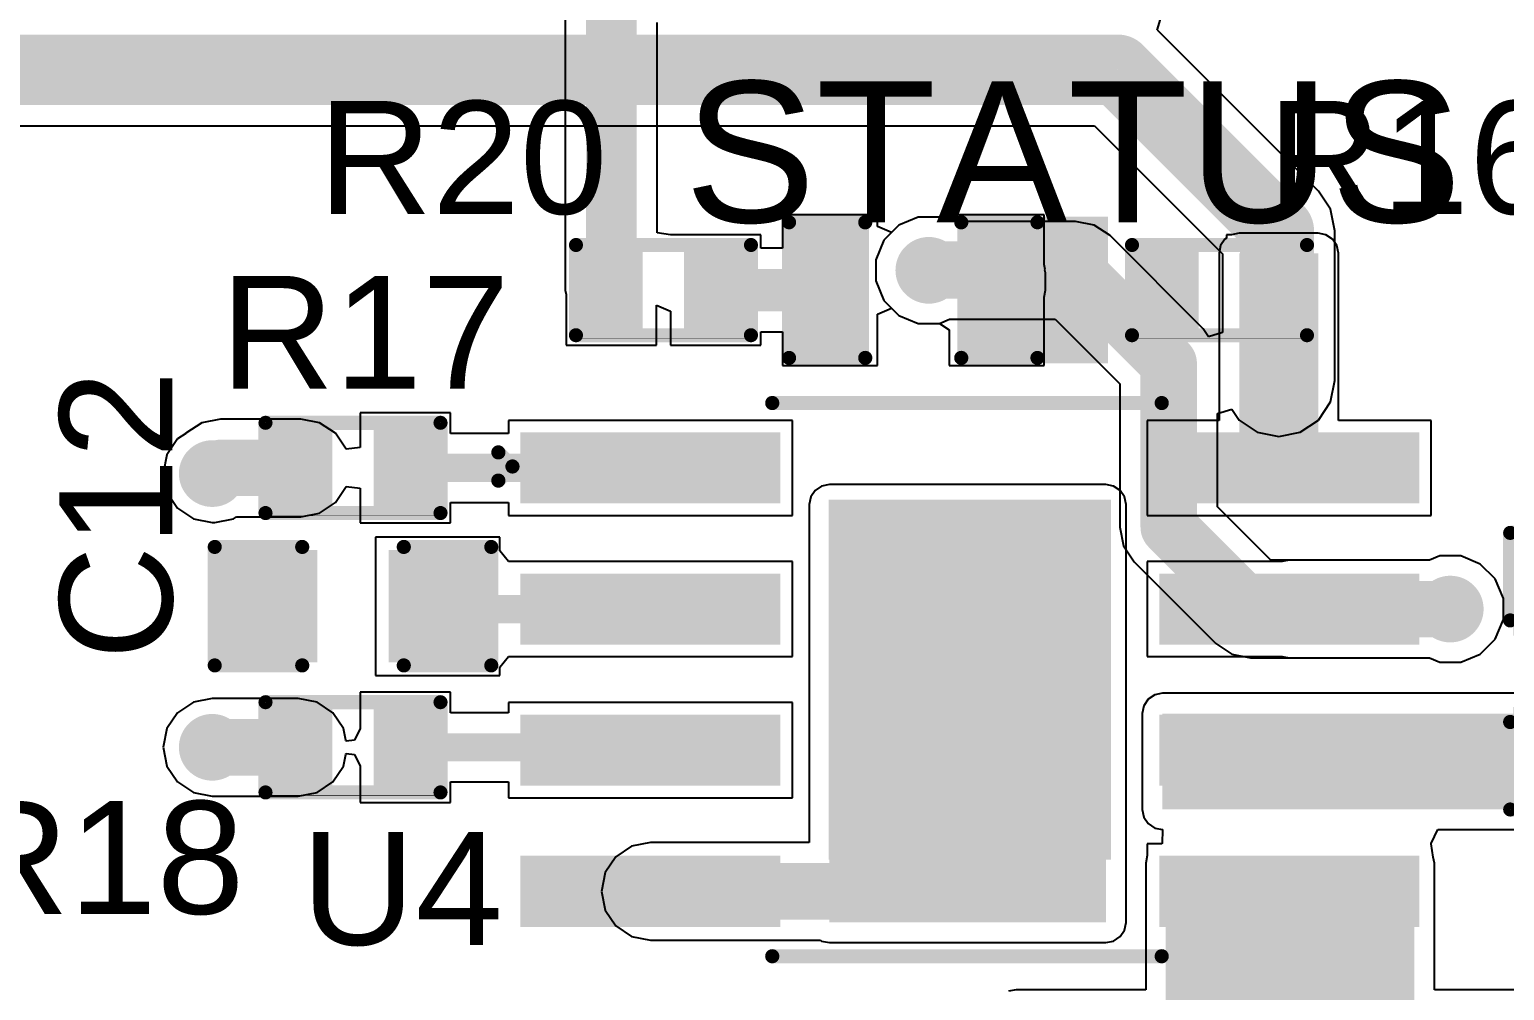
# Model space of a CAD drawing. Header units: millimetres. Extents: x 0.2 to 61.8, y 0.1 to 56.6.
# Drawn here: x 19.19 to 32.46, y 17.6 to 26.25 of the extents above; entities that cross this region are included whole.
import ezdxf

# ---------------------------------------------------------------- set-up
doc = ezdxf.new("R2010")
doc.units = ezdxf.units.MM
for name, color, linetype in [('BottomLayer', 5, 'Continuous'), ('BottomSolder', 6, 'Continuous'), ('TopLayer', 1, 'Continuous'), ('TopOverlay', 2, 'Continuous'), ('TopPaste', 8, 'Continuous'), ('TopSolder', 216, 'Continuous'), ('ViaHoleLayer', 16, 'Continuous')]:
    doc.layers.add(name, color=color, linetype=linetype)
doc.styles.add('Arial', font='', dxfattribs={"height": 0.2})
doc.styles.get('Arial').set_extended_font_data('Arial')

# ---------------------------------------------------------------- blocks, each defined once
blk = doc.blocks.new('SO_8_PWRPD_3')
at = {"layer": 'TopLayer'}
for points in [[(-3.975, 2.155), (-1.775, 2.155), (-1.775, 1.655), (-3.975, 1.655)], [(1.775, 2.155), (3.975, 2.155), (3.975, 1.655), (1.775, 1.655)], [(-1.2, 1.55), (1.2, 1.55), (1.2, -1.55), (-1.2, -1.55)], [(-3.975, 0.885), (-1.775, 0.885), (-1.775, 0.385), (-3.975, 0.385)], [(1.775, 0.885), (3.975, 0.885), (3.975, 0.385), (1.775, 0.385)], [(-3.975, -0.385), (-1.775, -0.385), (-1.775, -0.885), (-3.975, -0.885)], [(1.775, -0.385), (3.975, -0.385), (3.975, -0.885), (1.775, -0.885)], [(-3.975, -1.655), (-1.775, -1.655), (-1.775, -2.155), (-3.975, -2.155)], [(1.775, -1.655), (3.975, -1.655), (3.975, -2.155), (1.775, -2.155)]]:
    blk.add_hatch(color=1, dxfattribs=at).paths.add_polyline_path(points)
at = {"layer": 'TopPaste'}
for points in [[(-3.975, 2.155), (-1.775, 2.155), (-1.775, 1.655), (-3.975, 1.655)], [(1.775, 2.155), (3.975, 2.155), (3.975, 1.655), (1.775, 1.655)], [(-1.2, 1.55), (1.2, 1.55), (1.2, -1.55), (-1.2, -1.55)], [(-3.975, 0.885), (-1.775, 0.885), (-1.775, 0.385), (-3.975, 0.385)], [(1.775, 0.885), (3.975, 0.885), (3.975, 0.385), (1.775, 0.385)], [(-3.975, -0.385), (-1.775, -0.385), (-1.775, -0.885), (-3.975, -0.885)], [(1.775, -0.385), (3.975, -0.385), (3.975, -0.885), (1.775, -0.885)], [(-3.975, -1.655), (-1.775, -1.655), (-1.775, -2.155), (-3.975, -2.155)], [(1.775, -1.655), (3.975, -1.655), (3.975, -2.155), (1.775, -2.155)]]:
    blk.add_hatch(color=8, dxfattribs=at).paths.add_polyline_path(points)
at = {"layer": 'TopSolder'}
for points in [[(-4.045, 2.225), (-1.705, 2.225), (-1.705, 1.585), (-4.045, 1.585)], [(1.705, 2.225), (4.045, 2.225), (4.045, 1.585), (1.705, 1.585)], [(-1.27, 1.62), (1.27, 1.62), (1.27, -1.62), (-1.27, -1.62)], [(-4.045, 0.955), (-1.705, 0.955), (-1.705, 0.315), (-4.045, 0.315)], [(1.705, 0.955), (4.045, 0.955), (4.045, 0.315), (1.705, 0.315)], [(-4.045, -0.315), (-1.705, -0.315), (-1.705, -0.955), (-4.045, -0.955)], [(1.705, -0.315), (4.045, -0.315), (4.045, -0.955), (1.705, -0.955)], [(-4.045, -1.585), (-1.705, -1.585), (-1.705, -2.225), (-4.045, -2.225)], [(1.705, -1.585), (4.045, -1.585), (4.045, -2.225), (1.705, -2.225)]]:
    blk.add_hatch(color=216, dxfattribs=at).paths.add_polyline_path(points)
at = {"layer": 'TopOverlay', "const_width": 0.127}
for points in [[(-1.778, 2.489), (1.727, 2.489)], [(-4.243, 1.791), (-4.243, 2.045)], [(-4.243, 2.045), (-4.116, 1.918)], [(-4.243, 1.791), (-4.116, 1.918)], [(-1.778, -2.489), (1.727, -2.489)]]:
    blk.add_lwpolyline(points, dxfattribs=at)
at = {"layer": 'TopOverlay', "const_width": 0.0635}
for points in [[(-1.81, 2.489, 1), (-1.746, 2.489, 1)], [(1.695, 2.489, 1), (1.759, 2.489, 1)], [(-4.275, 2.045, 1), (-4.211, 2.045, 1)], [(-4.275, 2.045, 1), (-4.211, 2.045, 1)], [(-4.148, 1.918, 1), (-4.084, 1.918, 1)], [(-4.148, 1.918, 1), (-4.084, 1.918, 1)], [(-4.275, 1.791, 1), (-4.211, 1.791, 1)], [(-4.275, 1.791, 1), (-4.211, 1.791, 1)], [(-1.81, -2.489, 1), (-1.746, -2.489, 1)], [(1.695, -2.489, 1), (1.759, -2.489, 1)]]:
    blk.add_lwpolyline(points, format="xyb", close=True, dxfattribs=at)
blk = doc.blocks.new('R___0402_8')
at = {"layer": 'TopLayer'}
for points in [[(-0.699, -0.318), (-0.699, 0.318), (-0.241, 0.318), (-0.241, -0.318)], [(0.241, -0.318), (0.241, 0.318), (0.699, 0.318), (0.699, -0.318)]]:
    blk.add_hatch(color=1, dxfattribs=at).paths.add_polyline_path(points)
at = {"layer": 'TopPaste'}
for points in [[(-0.699, -0.318), (-0.699, 0.318), (-0.241, 0.318), (-0.241, -0.318)], [(0.241, -0.318), (0.241, 0.318), (0.699, 0.318), (0.699, -0.318)]]:
    blk.add_hatch(color=8, dxfattribs=at).paths.add_polyline_path(points)
at = {"layer": 'TopSolder'}
for points in [[(-0.754, -0.373), (-0.754, 0.373), (-0.186, 0.373), (-0.186, -0.373)], [(0.186, -0.373), (0.186, 0.373), (0.754, 0.373), (0.754, -0.373)]]:
    blk.add_hatch(color=216, dxfattribs=at).paths.add_polyline_path(points)
at = {"layer": 'TopOverlay'}
for points, const_width in [([(-0.787, 0.406), (0.787, 0.406)], 0.127), ([(-0.787, -0.406), (-0.787, 0.406)], 0.127), ([(0.787, -0.406), (0.787, 0.406)], 0.127), ([(-0.787, -0.406), (0.787, -0.406)], 0.127), ([(-0.813, -0.432), (0.813, -0.432)], 0.00323)]:
    blk.add_lwpolyline(points, dxfattribs=dict(at, const_width=const_width))
for points, const_width in [([(-0.819, 0.406, 1), (-0.756, 0.406, 1)], 0.0635), ([(-0.819, 0.406, 1), (-0.756, 0.406, 1)], 0.0635), ([(0.756, 0.406, 1), (0.819, 0.406, 1)], 0.0635), ([(0.756, 0.406, 1), (0.819, 0.406, 1)], 0.0635), ([(-0.819, -0.406, 1), (-0.756, -0.406, 1)], 0.0635), ([(-0.819, -0.406, 1), (-0.756, -0.406, 1)], 0.0635), ([(0.756, -0.406, 1), (0.819, -0.406, 1)], 0.0635), ([(0.756, -0.406, 1), (0.819, -0.406, 1)], 0.0635), ([(-0.814, -0.432, 1), (-0.812, -0.432, 1)], 0.00161), ([(0.812, -0.432, 1), (0.814, -0.432, 1)], 0.00161)]:
    blk.add_lwpolyline(points, format="xyb", close=True, dxfattribs=dict(at, const_width=const_width))
blk = doc.blocks.new('R___0402_10')
at = {"layer": 'TopLayer'}
for points in [[(-0.699, -0.318), (-0.699, 0.318), (-0.241, 0.318), (-0.241, -0.318)], [(0.241, -0.318), (0.241, 0.318), (0.699, 0.318), (0.699, -0.318)]]:
    blk.add_hatch(color=1, dxfattribs=at).paths.add_polyline_path(points)
at = {"layer": 'TopPaste'}
for points in [[(-0.699, -0.318), (-0.699, 0.318), (-0.241, 0.318), (-0.241, -0.318)], [(0.241, -0.318), (0.241, 0.318), (0.699, 0.318), (0.699, -0.318)]]:
    blk.add_hatch(color=8, dxfattribs=at).paths.add_polyline_path(points)
at = {"layer": 'TopSolder'}
for points in [[(-0.754, -0.373), (-0.754, 0.373), (-0.186, 0.373), (-0.186, -0.373)], [(0.186, -0.373), (0.186, 0.373), (0.754, 0.373), (0.754, -0.373)]]:
    blk.add_hatch(color=216, dxfattribs=at).paths.add_polyline_path(points)
at = {"layer": 'TopOverlay'}
for points, const_width in [([(-0.787, 0.406), (0.787, 0.406)], 0.127), ([(-0.787, -0.406), (-0.787, 0.406)], 0.127), ([(0.787, -0.406), (0.787, 0.406)], 0.127), ([(-0.787, -0.406), (0.787, -0.406)], 0.127), ([(-0.813, -0.432), (0.813, -0.432)], 0.00323)]:
    blk.add_lwpolyline(points, dxfattribs=dict(at, const_width=const_width))
for points, const_width in [([(-0.819, 0.406, 1), (-0.756, 0.406, 1)], 0.0635), ([(-0.819, 0.406, 1), (-0.756, 0.406, 1)], 0.0635), ([(0.756, 0.406, 1), (0.819, 0.406, 1)], 0.0635), ([(0.756, 0.406, 1), (0.819, 0.406, 1)], 0.0635), ([(-0.819, -0.406, 1), (-0.756, -0.406, 1)], 0.0635), ([(-0.819, -0.406, 1), (-0.756, -0.406, 1)], 0.0635), ([(0.756, -0.406, 1), (0.819, -0.406, 1)], 0.0635), ([(0.756, -0.406, 1), (0.819, -0.406, 1)], 0.0635), ([(-0.814, -0.432, 1), (-0.812, -0.432, 1)], 0.00161), ([(0.812, -0.432, 1), (0.814, -0.432, 1)], 0.00161)]:
    blk.add_lwpolyline(points, format="xyb", close=True, dxfattribs=dict(at, const_width=const_width))
blk = doc.blocks.new('R___0402_11')
at = {"layer": 'TopLayer'}
for points in [[(-0.699, -0.318), (-0.699, 0.318), (-0.241, 0.318), (-0.241, -0.318)], [(0.241, -0.318), (0.241, 0.318), (0.699, 0.318), (0.699, -0.318)]]:
    blk.add_hatch(color=1, dxfattribs=at).paths.add_polyline_path(points)
at = {"layer": 'TopPaste'}
for points in [[(-0.699, -0.318), (-0.699, 0.318), (-0.241, 0.318), (-0.241, -0.318)], [(0.241, -0.318), (0.241, 0.318), (0.699, 0.318), (0.699, -0.318)]]:
    blk.add_hatch(color=8, dxfattribs=at).paths.add_polyline_path(points)
at = {"layer": 'TopSolder'}
for points in [[(-0.754, -0.373), (-0.754, 0.373), (-0.186, 0.373), (-0.186, -0.373)], [(0.186, -0.373), (0.186, 0.373), (0.754, 0.373), (0.754, -0.373)]]:
    blk.add_hatch(color=216, dxfattribs=at).paths.add_polyline_path(points)
at = {"layer": 'TopOverlay'}
for points, const_width in [([(-0.787, 0.406), (0.787, 0.406)], 0.127), ([(-0.787, -0.406), (-0.787, 0.406)], 0.127), ([(0.787, -0.406), (0.787, 0.406)], 0.127), ([(-0.787, -0.406), (0.787, -0.406)], 0.127), ([(-0.813, -0.432), (0.813, -0.432)], 0.00323)]:
    blk.add_lwpolyline(points, dxfattribs=dict(at, const_width=const_width))
for points, const_width in [([(-0.819, 0.406, 1), (-0.756, 0.406, 1)], 0.0635), ([(-0.819, 0.406, 1), (-0.756, 0.406, 1)], 0.0635), ([(0.756, 0.406, 1), (0.819, 0.406, 1)], 0.0635), ([(0.756, 0.406, 1), (0.819, 0.406, 1)], 0.0635), ([(-0.819, -0.406, 1), (-0.756, -0.406, 1)], 0.0635), ([(-0.819, -0.406, 1), (-0.756, -0.406, 1)], 0.0635), ([(0.756, -0.406, 1), (0.819, -0.406, 1)], 0.0635), ([(0.756, -0.406, 1), (0.819, -0.406, 1)], 0.0635), ([(-0.814, -0.432, 1), (-0.812, -0.432, 1)], 0.00161), ([(0.812, -0.432, 1), (0.814, -0.432, 1)], 0.00161)]:
    blk.add_lwpolyline(points, format="xyb", close=True, dxfattribs=dict(at, const_width=const_width))
blk = doc.blocks.new('R___0402_12')
at = {"layer": 'TopLayer'}
for points in [[(-0.699, -0.318), (-0.699, 0.318), (-0.241, 0.318), (-0.241, -0.318)], [(0.241, -0.318), (0.241, 0.318), (0.699, 0.318), (0.699, -0.318)]]:
    blk.add_hatch(color=1, dxfattribs=at).paths.add_polyline_path(points)
at = {"layer": 'TopPaste'}
for points in [[(-0.699, -0.318), (-0.699, 0.318), (-0.241, 0.318), (-0.241, -0.318)], [(0.241, -0.318), (0.241, 0.318), (0.699, 0.318), (0.699, -0.318)]]:
    blk.add_hatch(color=8, dxfattribs=at).paths.add_polyline_path(points)
at = {"layer": 'TopSolder'}
for points in [[(-0.754, -0.373), (-0.754, 0.373), (-0.186, 0.373), (-0.186, -0.373)], [(0.186, -0.373), (0.186, 0.373), (0.754, 0.373), (0.754, -0.373)]]:
    blk.add_hatch(color=216, dxfattribs=at).paths.add_polyline_path(points)
at = {"layer": 'TopOverlay'}
for points, const_width in [([(-0.787, 0.406), (0.787, 0.406)], 0.127), ([(-0.787, -0.406), (-0.787, 0.406)], 0.127), ([(0.787, -0.406), (0.787, 0.406)], 0.127), ([(-0.787, -0.406), (0.787, -0.406)], 0.127), ([(-0.813, -0.432), (0.813, -0.432)], 0.00323)]:
    blk.add_lwpolyline(points, dxfattribs=dict(at, const_width=const_width))
for points, const_width in [([(-0.819, 0.406, 1), (-0.756, 0.406, 1)], 0.0635), ([(-0.819, 0.406, 1), (-0.756, 0.406, 1)], 0.0635), ([(0.756, 0.406, 1), (0.819, 0.406, 1)], 0.0635), ([(0.756, 0.406, 1), (0.819, 0.406, 1)], 0.0635), ([(-0.819, -0.406, 1), (-0.756, -0.406, 1)], 0.0635), ([(-0.819, -0.406, 1), (-0.756, -0.406, 1)], 0.0635), ([(0.756, -0.406, 1), (0.819, -0.406, 1)], 0.0635), ([(0.756, -0.406, 1), (0.819, -0.406, 1)], 0.0635), ([(-0.814, -0.432, 1), (-0.812, -0.432, 1)], 0.00161), ([(0.812, -0.432, 1), (0.814, -0.432, 1)], 0.00161)]:
    blk.add_lwpolyline(points, format="xyb", close=True, dxfattribs=dict(at, const_width=const_width))
blk = doc.blocks.new('LED_0603_28')
at = {"layer": 'TopLayer'}
for points in [[(-1, 0.5), (-0.5, 0.5), (-0.5, -0.5), (-1, -0.5)], [(0.5, 0.5), (1, 0.5), (1, -0.5), (0.5, -0.5)]]:
    blk.add_hatch(color=1, dxfattribs=at).paths.add_polyline_path(points)
at = {"layer": 'TopOverlay'}
blk.add_hatch(color=2, dxfattribs=at).paths.add_polyline_path([(1.118, -0.66), (1.753, -0.66), (1.753, 0.66), (1.118, 0.66)])
at = {"layer": 'TopPaste'}
for points in [[(-1, 0.5), (-0.5, 0.5), (-0.5, -0.5), (-1, -0.5)], [(0.5, 0.5), (1, 0.5), (1, -0.5), (0.5, -0.5)]]:
    blk.add_hatch(color=8, dxfattribs=at).paths.add_polyline_path(points)
at = {"layer": 'TopSolder'}
for points in [[(-1.102, 0.602), (-0.398, 0.602), (-0.398, -0.602), (-1.102, -0.602)], [(0.398, 0.602), (1.102, 0.602), (1.102, -0.602), (0.398, -0.602)]]:
    blk.add_hatch(color=216, dxfattribs=at).paths.add_polyline_path(points)
at = {"layer": 'TopOverlay', "const_width": 0.127}
for points in [[(-1.118, -0.61), (-1.118, 0.61)], [(-1.118, 0.61), (-0.432, 0.61)], [(0.432, 0.61), (1.118, 0.61)], [(1.118, -0.61), (1.118, 0.61)], [(-1.118, -0.61), (-0.432, -0.61)], [(0.432, -0.61), (1.118, -0.61)]]:
    blk.add_lwpolyline(points, dxfattribs=at)
at = {"layer": 'TopOverlay', "const_width": 0.0635}
for points in [[(-1.149, 0.61, 1), (-1.086, 0.61, 1)], [(-1.149, 0.61, 1), (-1.086, 0.61, 1)], [(-0.464, 0.61, 1), (-0.4, 0.61, 1)], [(0.4, 0.61, 1), (0.464, 0.61, 1)], [(1.086, 0.61, 1), (1.149, 0.61, 1)], [(1.086, 0.61, 1), (1.149, 0.61, 1)], [(-1.149, -0.61, 1), (-1.086, -0.61, 1)], [(-1.149, -0.61, 1), (-1.086, -0.61, 1)], [(-0.464, -0.61, 1), (-0.4, -0.61, 1)], [(0.4, -0.61, 1), (0.464, -0.61, 1)], [(1.086, -0.61, 1), (1.149, -0.61, 1)], [(1.086, -0.61, 1), (1.149, -0.61, 1)]]:
    blk.add_lwpolyline(points, format="xyb", close=True, dxfattribs=at)
blk = doc.blocks.new('C___0603_49')
at = {"layer": 'TopLayer'}
for points in [[(-0.381, 0.445), (-0.381, -0.445), (-1.143, -0.445), (-1.143, 0.445)], [(1.143, 0.445), (1.143, -0.445), (0.381, -0.445), (0.381, 0.445)]]:
    blk.add_hatch(color=1, dxfattribs=at).paths.add_polyline_path(points)
at = {"layer": 'TopPaste'}
for points in [[(-0.381, 0.445), (-0.381, -0.445), (-1.143, -0.445), (-1.143, 0.445)], [(1.143, 0.445), (1.143, -0.445), (0.381, -0.445), (0.381, 0.445)]]:
    blk.add_hatch(color=8, dxfattribs=at).paths.add_polyline_path(points)
at = {"layer": 'TopSolder'}
for points in [[(-0.321, 0.504), (-0.321, -0.504), (-1.203, -0.504), (-1.203, 0.504)], [(1.203, 0.504), (1.203, -0.504), (0.321, -0.504), (0.321, 0.504)]]:
    blk.add_hatch(color=216, dxfattribs=at).paths.add_polyline_path(points)
at = {"layer": 'TopOverlay', "const_width": 0.127}
for points in [[(-1.245, 0.533), (-0.457, 0.533)], [(-1.245, -0.533), (-1.245, 0.533)], [(0.457, 0.533), (1.245, 0.533)], [(1.245, -0.533), (1.245, 0.533)], [(-1.245, -0.533), (-0.457, -0.533)], [(0.457, -0.533), (1.245, -0.533)]]:
    blk.add_lwpolyline(points, dxfattribs=at)
at = {"layer": 'TopOverlay', "const_width": 0.0635}
for points in [[(-1.276, 0.533, 1), (-1.213, 0.533, 1)], [(-1.276, 0.533, 1), (-1.213, 0.533, 1)], [(-0.489, 0.533, 1), (-0.425, 0.533, 1)], [(0.425, 0.533, 1), (0.489, 0.533, 1)], [(1.213, 0.533, 1), (1.276, 0.533, 1)], [(1.213, 0.533, 1), (1.276, 0.533, 1)], [(-1.276, -0.533, 1), (-1.213, -0.533, 1)], [(-1.276, -0.533, 1), (-1.213, -0.533, 1)], [(-0.489, -0.533, 1), (-0.425, -0.533, 1)], [(0.425, -0.533, 1), (0.489, -0.533, 1)], [(1.213, -0.533, 1), (1.276, -0.533, 1)], [(1.213, -0.533, 1), (1.276, -0.533, 1)]]:
    blk.add_lwpolyline(points, format="xyb", close=True, dxfattribs=at)
blk = doc.blocks.new('C___0603_50')
at = {"layer": 'TopLayer'}
for points in [[(-0.381, 0.445), (-0.381, -0.445), (-1.143, -0.445), (-1.143, 0.445)], [(1.143, 0.445), (1.143, -0.445), (0.381, -0.445), (0.381, 0.445)]]:
    blk.add_hatch(color=1, dxfattribs=at).paths.add_polyline_path(points)
at = {"layer": 'TopPaste'}
for points in [[(-0.381, 0.445), (-0.381, -0.445), (-1.143, -0.445), (-1.143, 0.445)], [(1.143, 0.445), (1.143, -0.445), (0.381, -0.445), (0.381, 0.445)]]:
    blk.add_hatch(color=8, dxfattribs=at).paths.add_polyline_path(points)
at = {"layer": 'TopSolder'}
for points in [[(-0.321, 0.504), (-0.321, -0.504), (-1.203, -0.504), (-1.203, 0.504)], [(1.203, 0.504), (1.203, -0.504), (0.321, -0.504), (0.321, 0.504)]]:
    blk.add_hatch(color=216, dxfattribs=at).paths.add_polyline_path(points)
at = {"layer": 'TopOverlay', "const_width": 0.127}
for points in [[(-0.457, 0.533), (-1.245, 0.533)], [(-1.245, -0.533), (-1.245, 0.533)], [(1.245, 0.533), (0.457, 0.533)], [(1.245, -0.533), (1.245, 0.533)], [(-0.457, -0.533), (-1.245, -0.533)], [(1.245, -0.533), (0.457, -0.533)]]:
    blk.add_lwpolyline(points, dxfattribs=at)
at = {"layer": 'TopOverlay', "const_width": 0.0635}
for points in [[(-1.276, 0.533, 1), (-1.213, 0.533, 1)], [(-1.276, 0.533, 1), (-1.213, 0.533, 1)], [(-0.489, 0.533, 1), (-0.425, 0.533, 1)], [(0.425, 0.533, 1), (0.489, 0.533, 1)], [(1.213, 0.533, 1), (1.276, 0.533, 1)], [(1.213, 0.533, 1), (1.276, 0.533, 1)], [(-1.276, -0.533, 1), (-1.213, -0.533, 1)], [(-1.276, -0.533, 1), (-1.213, -0.533, 1)], [(-0.489, -0.533, 1), (-0.425, -0.533, 1)], [(0.425, -0.533, 1), (0.489, -0.533, 1)], [(1.213, -0.533, 1), (1.276, -0.533, 1)], [(1.213, -0.533, 1), (1.276, -0.533, 1)]]:
    blk.add_lwpolyline(points, format="xyb", close=True, dxfattribs=at)

msp = doc.modelspace()

# ---------------------------------------------------------------- hatches: boundary and pattern name
at = {"layer": 'BottomLayer'}
h = msp.add_hatch(color=5, dxfattribs=at)
edge = h.paths.add_edge_path()
edge.add_arc((27.28, 24.079), 0.3, 0, 360)
h = msp.add_hatch(color=5, dxfattribs=at)
edge = h.paths.add_edge_path()
edge.add_arc((30.429, 23.089), 0.3, 0, 360)
h = msp.add_hatch(color=5, dxfattribs=at)
edge = h.paths.add_edge_path()
edge.add_arc((20.831, 22.25), 0.3, 0, 360)
h = msp.add_hatch(color=5, dxfattribs=at)
edge = h.paths.add_edge_path()
edge.add_arc((26.969, 21.488), 0.3, 0, 360)
h = msp.add_hatch(color=5, dxfattribs=at)
edge = h.paths.add_edge_path()
edge.add_arc((28.315, 21.514), 0.3, 0, 360)
h = msp.add_hatch(color=5, dxfattribs=at)
edge = h.paths.add_edge_path()
edge.add_arc((31.973, 21.031), 0.3, 0, 360)
h = msp.add_hatch(color=5, dxfattribs=at)
edge = h.paths.add_edge_path()
edge.add_arc((27.649, 20.447), 0.3, 0, 360)
h = msp.add_hatch(color=5, dxfattribs=at)
edge = h.paths.add_edge_path()
edge.add_arc((20.831, 19.787), 0.3, 0, 360)
h = msp.add_hatch(color=5, dxfattribs=at)
edge = h.paths.add_edge_path()
edge.add_arc((26.969, 19.406), 0.3, 0, 360)
h = msp.add_hatch(color=5, dxfattribs=at)
edge = h.paths.add_edge_path()
edge.add_arc((28.315, 19.38), 0.3, 0, 360)
at = {"layer": 'BottomSolder'}
h = msp.add_hatch(color=6, dxfattribs=at)
edge = h.paths.add_edge_path()
edge.add_arc((27.28, 24.079), 0.15, 0, 360)
h = msp.add_hatch(color=6, dxfattribs=at)
edge = h.paths.add_edge_path()
edge.add_arc((30.429, 23.089), 0.15, 0, 360)
h = msp.add_hatch(color=6, dxfattribs=at)
edge = h.paths.add_edge_path()
edge.add_arc((20.831, 22.25), 0.15, 0, 360)
h = msp.add_hatch(color=6, dxfattribs=at)
edge = h.paths.add_edge_path()
edge.add_arc((26.969, 21.488), 0.252, 0, 360)
h = msp.add_hatch(color=6, dxfattribs=at)
edge = h.paths.add_edge_path()
edge.add_arc((28.315, 21.514), 0.252, 0, 360)
h = msp.add_hatch(color=6, dxfattribs=at)
edge = h.paths.add_edge_path()
edge.add_arc((31.973, 21.031), 0.15, 0, 360)
h = msp.add_hatch(color=6, dxfattribs=at)
edge = h.paths.add_edge_path()
edge.add_arc((27.649, 20.447), 0.252, 0, 360)
h = msp.add_hatch(color=6, dxfattribs=at)
edge = h.paths.add_edge_path()
edge.add_arc((20.831, 19.787), 0.15, 0, 360)
h = msp.add_hatch(color=6, dxfattribs=at)
edge = h.paths.add_edge_path()
edge.add_arc((26.969, 19.406), 0.252, 0, 360)
h = msp.add_hatch(color=6, dxfattribs=at)
edge = h.paths.add_edge_path()
edge.add_arc((28.315, 19.38), 0.252, 0, 360)
at = {"layer": 'TopLayer'}
h = msp.add_hatch(color=1, dxfattribs=at)
edge = h.paths.add_edge_path()
edge.add_arc((27.28, 24.079), 0.3, 0, 360)
for points in [[(30.074, 22.174), (30.785, 22.174), (30.785, 24.232), (30.074, 24.232)], [(28.874, 21.971), (26.385, 21.971), (26.385, 18.212), (28.874, 18.212)], [(38.018, 20.091), (29.382, 20.091), (29.382, 19.228), (38.018, 19.228)], [(29.413, 16.891), (31.648, 16.891), (31.648, 18.745), (29.413, 18.745)]]:
    msp.add_hatch(color=1, dxfattribs=at).paths.add_polyline_path(points)
h = msp.add_hatch(color=1, dxfattribs=at)
edge = h.paths.add_edge_path()
edge.add_arc((30.429, 23.089), 0.3, 0, 360)
h = msp.add_hatch(color=1, dxfattribs=at)
edge = h.paths.add_edge_path()
edge.add_arc((20.831, 22.25), 0.3, 0, 360)
h = msp.add_hatch(color=1, dxfattribs=at)
edge = h.paths.add_edge_path()
edge.add_arc((26.969, 21.488), 0.3, 0, 360)
h = msp.add_hatch(color=1, dxfattribs=at)
edge = h.paths.add_edge_path()
edge.add_arc((28.315, 21.514), 0.3, 0, 360)
h = msp.add_hatch(color=1, dxfattribs=at)
edge = h.paths.add_edge_path()
edge.add_arc((31.973, 21.031), 0.3, 0, 360)
h = msp.add_hatch(color=1, dxfattribs=at)
edge = h.paths.add_edge_path()
edge.add_arc((27.649, 20.447), 0.3, 0, 360)
h = msp.add_hatch(color=1, dxfattribs=at)
edge = h.paths.add_edge_path()
edge.add_arc((20.831, 19.787), 0.3, 0, 360)
h = msp.add_hatch(color=1, dxfattribs=at)
edge = h.paths.add_edge_path()
edge.add_arc((26.969, 19.406), 0.3, 0, 360)
h = msp.add_hatch(color=1, dxfattribs=at)
edge = h.paths.add_edge_path()
edge.add_arc((28.315, 19.38), 0.3, 0, 360)
at = {"layer": 'TopSolder'}
h = msp.add_hatch(color=216, dxfattribs=at)
edge = h.paths.add_edge_path()
edge.add_arc((27.28, 24.079), 0.15, 0, 360)
h = msp.add_hatch(color=216, dxfattribs=at)
edge = h.paths.add_edge_path()
edge.add_arc((30.429, 23.089), 0.15, 0, 360)
h = msp.add_hatch(color=216, dxfattribs=at)
edge = h.paths.add_edge_path()
edge.add_arc((20.831, 22.25), 0.15, 0, 360)
h = msp.add_hatch(color=216, dxfattribs=at)
edge = h.paths.add_edge_path()
edge.add_arc((26.969, 21.488), 0.252, 0, 360)
h = msp.add_hatch(color=216, dxfattribs=at)
edge = h.paths.add_edge_path()
edge.add_arc((28.315, 21.514), 0.252, 0, 360)
h = msp.add_hatch(color=216, dxfattribs=at)
edge = h.paths.add_edge_path()
edge.add_arc((31.973, 21.031), 0.15, 0, 360)
h = msp.add_hatch(color=216, dxfattribs=at)
edge = h.paths.add_edge_path()
edge.add_arc((27.649, 20.447), 0.252, 0, 360)
h = msp.add_hatch(color=216, dxfattribs=at)
edge = h.paths.add_edge_path()
edge.add_arc((20.831, 19.787), 0.15, 0, 360)
h = msp.add_hatch(color=216, dxfattribs=at)
edge = h.paths.add_edge_path()
edge.add_arc((26.969, 19.406), 0.252, 0, 360)
h = msp.add_hatch(color=216, dxfattribs=at)
edge = h.paths.add_edge_path()
edge.add_arc((28.315, 19.38), 0.252, 0, 360)
at = {"layer": 'ViaHoleLayer'}
h = msp.add_hatch(color=16, dxfattribs=at)
edge = h.paths.add_edge_path()
edge.add_arc((27.28, 24.079), 0.15, 0, 360)
h = msp.add_hatch(color=16, dxfattribs=at)
edge = h.paths.add_edge_path()
edge.add_arc((30.429, 23.089), 0.15, 0, 360)
h = msp.add_hatch(color=16, dxfattribs=at)
edge = h.paths.add_edge_path()
edge.add_arc((20.831, 22.25), 0.15, 0, 360)
h = msp.add_hatch(color=16, dxfattribs=at)
edge = h.paths.add_edge_path()
edge.add_arc((26.969, 21.488), 0.15, 0, 360)
h = msp.add_hatch(color=16, dxfattribs=at)
edge = h.paths.add_edge_path()
edge.add_arc((28.315, 21.514), 0.15, 0, 360)
h = msp.add_hatch(color=16, dxfattribs=at)
edge = h.paths.add_edge_path()
edge.add_arc((31.973, 21.031), 0.15, 0, 360)
h = msp.add_hatch(color=16, dxfattribs=at)
edge = h.paths.add_edge_path()
edge.add_arc((27.649, 20.447), 0.15, 0, 360)
h = msp.add_hatch(color=16, dxfattribs=at)
edge = h.paths.add_edge_path()
edge.add_arc((20.831, 19.787), 0.15, 0, 360)
h = msp.add_hatch(color=16, dxfattribs=at)
edge = h.paths.add_edge_path()
edge.add_arc((26.969, 19.406), 0.15, 0, 360)
h = msp.add_hatch(color=16, dxfattribs=at)
edge = h.paths.add_edge_path()
edge.add_arc((28.315, 19.38), 0.15, 0, 360)

# ---------------------------------------------------------------- linework, layer by layer
at = {"layer": 'BottomLayer'}
for p, q in [((29.336, 26.241), (29.375, 26.368)), ((29.338, 26.24), (29.336, 26.241)), ((30.786, 24.792), (29.338, 26.24)), ((2.997, 25.378), (28.772, 25.378)), ((28.772, 25.378), (29.924, 24.226)), ((30.896, 24.628), (30.786, 24.792)), ((30.934, 24.435), (30.896, 24.628)), ((27.009, 24.484), (26.875, 24.35)), ((27.185, 24.557), (27.009, 24.484)), ((27.375, 24.557), (27.185, 24.557)), ((27.465, 24.519), (27.375, 24.557)), ((28.6, 24.519), (27.465, 24.519)), ((28.769, 24.486), (28.6, 24.519)), ((28.912, 24.391), (28.769, 24.486)), ((30.934, 23.089), (30.934, 24.435)), ((26.875, 24.35), (26.802, 24.174)), ((29.75, 23.552), (28.912, 24.391)), ((26.802, 24.174), (26.802, 23.984)), ((29.924, 24.226), (29.924, 23.52)), ((26.802, 23.984), (26.875, 23.809)), ((26.875, 23.809), (27.009, 23.674)), ((27.009, 23.674), (27.185, 23.601)), ((27.375, 23.601), (27.465, 23.639)), ((27.465, 23.639), (28.418, 23.639)), ((28.418, 23.639), (28.998, 23.059)), ((27.185, 23.601), (27.375, 23.601)), ((29.797, 23.482), (29.75, 23.552)), ((29.75, 23.552), (29.75, 23.552)), ((29.924, 23.52), (29.797, 23.482)), ((28.998, 23.059), (28.998, 21.768)), ((30.896, 22.895), (30.934, 23.089)), ((30.786, 22.732), (30.896, 22.895)), ((29.879, 22.792), (30.006, 22.831)), ((29.879, 21.95), (29.879, 22.792)), ((30.006, 22.831), (30.072, 22.732)), ((30.072, 22.732), (30.236, 22.622)), ((30.622, 22.622), (30.786, 22.732)), ((30.236, 22.622), (30.429, 22.584)), ((30.429, 22.584), (30.622, 22.622)), ((30.358, 21.471), (29.879, 21.95)), ((28.998, 21.768), (29.032, 21.599)), ((29.032, 21.599), (29.127, 21.456)), ((31.878, 21.509), (31.787, 21.471)), ((32.068, 21.509), (31.878, 21.509)), ((32.243, 21.436), (32.068, 21.509)), ((29.127, 21.456), (29.864, 20.72)), ((31.787, 21.471), (30.358, 21.471)), ((32.378, 21.302), (32.243, 21.436)), ((32.451, 21.126), (32.378, 21.302)), ((32.451, 20.936), (32.451, 21.126)), ((32.378, 20.761), (32.451, 20.936)), ((29.864, 20.72), (30.007, 20.624)), ((32.243, 20.626), (32.378, 20.761)), ((30.007, 20.624), (30.175, 20.591)), ((30.175, 20.591), (31.787, 20.591)), ((31.787, 20.591), (31.878, 20.553)), ((32.068, 20.553), (32.243, 20.626)), ((31.878, 20.553), (32.068, 20.553))]:
    msp.add_line(p, q, dxfattribs=at)
for points, const_width in [([(2.997, 25.883), (28.981, 25.883)], 0.635), ([(28.981, 25.883), (30.429, 24.435)], 0.635), ([(30.429, 23.089), (30.429, 24.435)], 0.635), ([(27.28, 24.079), (28.6, 24.079)], 0.508), ([(28.6, 24.079), (29.439, 23.241)], 0.508), ([(29.439, 21.768), (29.439, 23.241)], 0.508), ([(29.439, 21.768), (30.175, 21.031)], 0.508), ([(30.175, 21.031), (31.973, 21.031)], 0.508)]:
    msp.add_lwpolyline(points, dxfattribs=dict(at, const_width=const_width))
for points, const_width in [([(28.823, 25.883, 1), (29.14, 25.883, 1)], 0.318), ([(28.823, 25.883, 1), (29.14, 25.883, 1)], 0.318), ([(30.27, 24.435, 1), (30.588, 24.435, 1)], 0.318), ([(30.27, 24.435, 1), (30.588, 24.435, 1)], 0.318), ([(27.153, 24.079, 1), (27.407, 24.079, 1)], 0.254), ([(28.473, 24.079, 1), (28.727, 24.079, 1)], 0.254), ([(28.473, 24.079, 1), (28.727, 24.079, 1)], 0.254), ([(29.312, 23.241, 1), (29.566, 23.241, 1)], 0.254), ([(29.312, 23.241, 1), (29.566, 23.241, 1)], 0.254), ([(30.27, 23.089, 1), (30.588, 23.089, 1)], 0.318), ([(29.312, 21.768, 1), (29.566, 21.768, 1)], 0.254), ([(29.312, 21.768, 1), (29.566, 21.768, 1)], 0.254), ([(30.048, 21.031, 1), (30.302, 21.031, 1)], 0.254), ([(30.048, 21.031, 1), (30.302, 21.031, 1)], 0.254), ([(31.846, 21.031, 1), (32.1, 21.031, 1)], 0.254)]:
    msp.add_lwpolyline(points, format="xyb", close=True, dxfattribs=dict(at, const_width=const_width))
at = {"layer": 'TopLayer'}
for p, q in [((24.008, 26.48), (24.008, 24.74)), ((24.836, 24.74), (24.836, 26.308)), ((24.008, 24.74), (24.008, 23.901)), ((24.836, 24.416), (24.836, 24.74)), ((26.818, 24.579), (25.962, 24.579)), ((25.962, 24.579), (25.962, 24.277)), ((26.818, 24.473), (26.818, 24.579)), ((27.462, 24.579), (27.375, 24.557)), ((28.318, 24.579), (27.462, 24.579)), ((27.462, 24.579), (27.462, 24.579)), ((28.318, 24.13), (28.318, 24.579)), ((26.945, 24.42), (26.818, 24.473)), ((27.009, 24.484), (26.945, 24.42)), ((27.185, 24.557), (27.009, 24.484)), ((27.375, 24.557), (27.185, 24.557)), ((24.956, 24.397), (24.836, 24.416)), ((24.963, 24.397), (24.956, 24.397)), ((25.768, 24.397), (24.963, 24.397)), ((25.768, 24.277), (25.768, 24.397)), ((29.906, 24.301), (29.892, 24.232)), ((29.945, 24.36), (29.906, 24.301)), ((29.959, 24.369), (29.945, 24.36)), ((30.001, 24.397), (29.959, 24.397)), ((29.959, 24.397), (29.959, 24.369)), ((30.004, 24.399), (30.001, 24.397)), ((30.074, 24.413), (30.004, 24.399)), ((30.785, 24.413), (30.074, 24.413)), ((30.854, 24.399), (30.785, 24.413)), ((30.913, 24.36), (30.854, 24.399)), ((30.952, 24.301), (30.913, 24.36)), ((30.966, 24.232), (30.952, 24.301)), ((25.962, 24.277), (25.768, 24.277)), ((29.892, 24.232), (29.892, 22.729)), ((30.966, 22.729), (30.966, 24.232)), ((28.326, 24.087), (28.318, 24.13)), ((28.325, 24.082), (28.326, 24.087)), ((28.33, 24.058), (28.325, 24.082)), ((28.33, 23.901), (28.33, 24.058)), ((24.008, 23.901), (24.016, 23.861)), ((28.318, 23.839), (28.33, 23.901)), ((24.016, 23.861), (24.016, 23.406)), ((24.828, 23.406), (24.828, 23.767)), ((24.828, 23.767), (24.956, 23.711)), ((28.318, 23.224), (28.318, 23.839)), ((24.956, 23.711), (24.956, 23.406)), ((26.818, 23.686), (26.945, 23.738)), ((26.818, 23.224), (26.818, 23.686)), ((26.945, 23.738), (27.009, 23.674)), ((27.009, 23.674), (27.185, 23.601)), ((25.768, 23.406), (25.768, 23.526)), ((25.768, 23.526), (25.962, 23.526)), ((25.962, 23.526), (25.962, 23.224)), ((27.185, 23.601), (27.375, 23.601)), ((27.375, 23.601), (27.462, 23.543)), ((27.462, 23.543), (27.462, 23.224)), ((24.016, 23.406), (24.828, 23.406)), ((24.956, 23.406), (25.768, 23.406)), ((25.962, 23.224), (26.818, 23.224)), ((27.462, 23.224), (28.318, 23.224)), ((20.738, 22.708), (20.595, 22.613)), ((20.906, 22.741), (20.738, 22.708)), ((21.628, 22.741), (20.906, 22.741)), ((21.797, 22.708), (21.628, 22.741)), ((21.939, 22.613), (21.797, 22.708)), ((22.974, 22.797), (22.162, 22.797)), ((22.162, 22.797), (22.162, 22.484)), ((22.974, 22.612), (22.974, 22.797)), ((26.052, 22.729), (23.496, 22.729)), ((23.496, 22.729), (23.496, 22.612)), ((26.052, 21.873), (26.052, 22.729)), ((29.892, 22.729), (29.246, 22.729)), ((29.246, 22.729), (29.246, 21.873)), ((31.802, 22.729), (30.966, 22.729)), ((31.802, 21.873), (31.802, 22.729)), ((20.594, 22.612), (20.519, 22.562)), ((20.595, 22.613), (20.594, 22.612)), ((22.035, 22.47), (21.939, 22.613)), ((23.496, 22.612), (22.974, 22.612)), ((20.519, 22.562), (20.424, 22.419)), ((22.162, 22.484), (22.035, 22.47)), ((20.424, 22.419), (20.391, 22.25)), ((20.391, 22.25), (20.424, 22.082)), ((20.424, 22.082), (20.519, 21.939)), ((21.939, 21.99), (22.035, 22.133)), ((22.035, 22.133), (22.162, 22.118)), ((22.162, 22.118), (22.162, 21.806)), ((26.217, 22.04), (26.204, 21.971)), ((26.257, 22.099), (26.217, 22.04)), ((26.315, 22.138), (26.257, 22.099)), ((26.385, 22.152), (26.315, 22.138)), ((28.874, 22.152), (26.385, 22.152)), ((28.943, 22.138), (28.874, 22.152)), ((29.002, 22.099), (28.943, 22.138)), ((29.042, 22.04), (29.002, 22.099)), ((29.055, 21.971), (29.042, 22.04)), ((20.519, 21.939), (20.662, 21.844)), ((21.797, 21.894), (21.939, 21.99)), ((22.974, 21.806), (22.974, 21.99)), ((22.974, 21.99), (23.496, 21.99)), ((23.496, 21.99), (23.496, 21.873)), ((26.204, 21.971), (26.204, 18.931)), ((29.055, 18.212), (29.055, 21.971)), ((20.662, 21.844), (20.831, 21.81)), ((20.831, 21.81), (20.856, 21.81)), ((20.856, 21.81), (21.024, 21.844)), ((21.024, 21.844), (21.05, 21.861)), ((21.05, 21.861), (21.628, 21.861)), ((21.628, 21.861), (21.797, 21.894)), ((22.162, 21.806), (22.974, 21.806)), ((23.496, 21.873), (26.052, 21.873)), ((29.246, 21.873), (31.802, 21.873)), ((23.419, 21.679), (22.301, 21.679)), ((22.301, 21.679), (22.301, 20.434)), ((23.419, 21.554), (23.419, 21.679)), ((23.496, 21.459), (23.419, 21.554)), ((31.878, 21.509), (31.787, 21.471)), ((32.068, 21.509), (31.878, 21.509)), ((32.243, 21.436), (32.068, 21.509)), ((26.052, 21.459), (23.496, 21.459)), ((26.052, 20.603), (26.052, 21.459)), ((30.461, 21.459), (29.246, 21.459)), ((29.246, 21.459), (29.246, 20.603)), ((30.524, 21.471), (30.461, 21.459)), ((31.787, 21.471), (30.524, 21.471)), ((32.378, 21.302), (32.243, 21.436)), ((32.451, 21.126), (32.378, 21.302)), ((32.451, 20.936), (32.451, 21.126)), ((32.378, 20.761), (32.451, 20.936)), ((32.243, 20.626), (32.378, 20.761)), ((23.419, 20.508), (23.496, 20.603)), ((23.496, 20.603), (26.052, 20.603)), ((29.246, 20.603), (30.461, 20.603)), ((30.461, 20.603), (30.524, 20.591)), ((30.524, 20.591), (31.787, 20.591)), ((31.787, 20.591), (31.878, 20.553)), ((32.068, 20.553), (32.243, 20.626)), ((23.419, 20.434), (23.419, 20.508)), ((31.878, 20.553), (32.068, 20.553)), ((22.301, 20.434), (23.419, 20.434)), ((20.662, 20.193), (20.519, 20.098)), ((20.831, 20.227), (20.662, 20.193)), ((21.605, 20.227), (20.831, 20.227)), ((21.774, 20.193), (21.605, 20.227)), ((21.917, 20.098), (21.774, 20.193)), ((22.974, 20.282), (22.162, 20.282)), ((22.162, 20.282), (22.162, 19.956)), ((22.974, 20.097), (22.974, 20.282)), ((26.052, 20.189), (23.496, 20.189)), ((23.496, 20.189), (23.496, 20.097)), ((26.052, 19.333), (26.052, 20.189)), ((29.254, 20.22), (29.215, 20.161)), ((29.313, 20.259), (29.254, 20.22)), ((29.382, 20.273), (29.313, 20.259)), ((39.268, 20.273), (29.382, 20.273)), ((20.519, 20.098), (20.424, 19.955)), ((22.012, 19.955), (21.917, 20.098)), ((23.496, 20.097), (22.974, 20.097)), ((29.215, 20.161), (29.201, 20.091)), ((29.201, 20.091), (29.201, 19.228)), ((20.424, 19.955), (20.391, 19.787)), ((22.033, 19.852), (22.012, 19.955)), ((22.162, 19.956), (22.11, 19.85)), ((20.391, 19.787), (20.424, 19.618)), ((22.035, 19.843), (22.033, 19.852)), ((22.11, 19.85), (22.035, 19.843)), ((22.11, 19.85), (22.11, 19.85)), ((22.11, 19.85), (22.11, 19.85)), ((22.012, 19.618), (22.033, 19.721)), ((22.033, 19.721), (22.035, 19.73)), ((22.035, 19.73), (22.11, 19.723)), ((22.11, 19.723), (22.11, 19.723)), ((22.11, 19.723), (22.11, 19.723)), ((22.11, 19.723), (22.162, 19.617)), ((20.424, 19.618), (20.519, 19.475)), ((21.917, 19.475), (22.012, 19.618)), ((22.162, 19.617), (22.162, 19.291)), ((20.519, 19.475), (20.662, 19.38)), ((21.774, 19.38), (21.917, 19.475)), ((22.974, 19.291), (22.974, 19.476)), ((22.974, 19.476), (23.496, 19.476)), ((23.496, 19.476), (23.496, 19.333)), ((20.662, 19.38), (20.831, 19.346)), ((20.831, 19.346), (21.605, 19.346)), ((21.605, 19.346), (21.774, 19.38)), ((22.162, 19.291), (22.974, 19.291)), ((23.496, 19.333), (26.052, 19.333)), ((29.201, 19.228), (29.215, 19.158)), ((29.215, 19.158), (29.254, 19.1)), ((29.254, 19.1), (29.313, 19.06)), ((29.313, 19.06), (29.382, 19.047)), ((29.382, 19.047), (29.381, 18.92)), ((31.801, 18.92), (31.861, 19.047)), ((31.861, 19.047), (34.845, 19.047)), ((24.605, 18.898), (24.463, 18.803)), ((24.774, 18.931), (24.605, 18.898)), ((26.204, 18.931), (24.774, 18.931)), ((29.376, 18.919), (29.246, 18.919)), ((29.246, 18.919), (29.246, 18.815)), ((29.381, 18.92), (29.376, 18.919)), ((31.802, 18.919), (31.801, 18.92)), ((31.819, 18.799), (31.802, 18.919)), ((31.802, 18.919), (31.802, 18.919)), ((24.463, 18.803), (24.367, 18.66)), ((29.246, 18.815), (29.232, 18.745)), ((29.232, 18.745), (29.232, 17.606)), ((29.246, 18.815), (29.246, 18.815)), ((31.83, 18.745), (31.819, 18.799)), ((31.83, 17.606), (31.83, 18.745)), ((24.367, 18.66), (24.334, 18.491)), ((24.334, 18.491), (24.367, 18.323)), ((24.367, 18.323), (24.463, 18.18)), ((29.042, 18.142), (29.055, 18.212)), ((24.463, 18.18), (24.605, 18.084)), ((24.605, 18.084), (24.774, 18.051)), ((28.943, 18.044), (29.002, 18.084)), ((29.002, 18.084), (29.042, 18.142)), ((24.774, 18.051), (26.306, 18.051)), ((26.306, 18.051), (26.315, 18.044)), ((26.315, 18.044), (26.385, 18.031)), ((26.385, 18.031), (28.874, 18.031)), ((28.874, 18.031), (28.943, 18.044)), ((28.067, 17.606), (27.998, 17.592)), ((28.092, 17.606), (28.067, 17.606)), ((29.232, 17.606), (28.092, 17.606)), ((28.092, 17.606), (28.092, 17.606)), ((34.239, 17.606), (31.83, 17.606))]:
    msp.add_line(p, q, dxfattribs=at)
for points, const_width in [([(24.422, 24.74), (24.422, 26.48)], 0.457), ([(24.422, 23.901), (24.422, 24.74)], 0.457), ([(27.28, 24.079), (27.297, 24.062)], 0.508), ([(27.297, 24.087), (27.886, 24.087)], 0.508), ([(27.886, 24.062), (27.89, 24.058)], 0.508), ([(27.89, 23.901), (27.89, 24.058)], 0.508), ([(25.362, 23.901), (26.326, 23.901)], 0.381), ([(20.831, 22.25), (20.856, 22.25)], 0.508), ([(20.856, 22.25), (20.906, 22.301)], 0.508), ([(20.906, 22.301), (21.628, 22.301)], 0.508), ([(30.366, 22.424), (30.489, 22.301)], 0.254), ([(22.647, 22.301), (24.774, 22.301)], 0.254), ([(30.489, 22.301), (30.524, 22.301)], 0.254), ([(30.524, 21.031), (31.973, 21.031)], 0.508), ([(22.863, 21.031), (24.774, 21.031)], 0.254), ([(20.831, 19.787), (21.605, 19.787)], 0.508), ([(22.545, 19.787), (24.748, 19.787)], 0.254), ([(24.774, 18.491), (26.715, 18.491)], 0.508), ([(30.524, 16.605), (30.524, 18.288)], 0.635)]:
    msp.add_lwpolyline(points, dxfattribs=dict(at, const_width=const_width))
for points, const_width in [([(24.308, 24.74, 1), (24.536, 24.74, 1)], 0.229), ([(24.308, 24.74, 1), (24.536, 24.74, 1)], 0.229), ([(27.153, 24.079, 1), (27.407, 24.079, 1)], 0.254), ([(27.17, 24.087, 1), (27.424, 24.087, 1)], 0.254), ([(27.17, 24.062, 1), (27.424, 24.062, 1)], 0.254), ([(27.759, 24.087, 1), (28.013, 24.087, 1)], 0.254), ([(27.759, 24.062, 1), (28.013, 24.062, 1)], 0.254), ([(27.763, 24.058, 1), (28.017, 24.058, 1)], 0.254), ([(27.763, 24.058, 1), (28.017, 24.058, 1)], 0.254), ([(24.308, 23.901, 1), (24.536, 23.901, 1)], 0.229), ([(25.267, 23.901, 1), (25.457, 23.901, 1)], 0.191), ([(26.231, 23.901, 1), (26.422, 23.901, 1)], 0.191), ([(27.763, 23.901, 1), (28.017, 23.901, 1)], 0.254), ([(20.704, 22.25, 1), (20.958, 22.25, 1)], 0.254), ([(20.729, 22.25, 1), (20.983, 22.25, 1)], 0.254), ([(20.729, 22.25, 1), (20.983, 22.25, 1)], 0.254), ([(20.779, 22.301, 1), (21.033, 22.301, 1)], 0.254), ([(20.779, 22.301, 1), (21.033, 22.301, 1)], 0.254), ([(21.501, 22.301, 1), (21.755, 22.301, 1)], 0.254), ([(30.302, 22.424, 1), (30.429, 22.424, 1)], 0.127), ([(22.583, 22.301, 1), (22.71, 22.301, 1)], 0.127), ([(24.71, 22.301, 1), (24.837, 22.301, 1)], 0.127), ([(30.425, 22.301, 1), (30.552, 22.301, 1)], 0.127), ([(30.425, 22.301, 1), (30.552, 22.301, 1)], 0.127), ([(30.46, 22.301, 1), (30.587, 22.301, 1)], 0.127), ([(30.397, 21.031, 1), (30.651, 21.031, 1)], 0.254), ([(31.846, 21.031, 1), (32.1, 21.031, 1)], 0.254), ([(22.799, 21.031, 1), (22.926, 21.031, 1)], 0.127), ([(24.71, 21.031, 1), (24.837, 21.031, 1)], 0.127), ([(20.704, 19.787, 1), (20.958, 19.787, 1)], 0.254), ([(21.478, 19.787, 1), (21.732, 19.787, 1)], 0.254), ([(22.482, 19.787, 1), (22.609, 19.787, 1)], 0.127), ([(24.685, 19.787, 1), (24.812, 19.787, 1)], 0.127), ([(24.647, 18.491, 1), (24.901, 18.491, 1)], 0.254), ([(26.588, 18.491, 1), (26.842, 18.491, 1)], 0.254), ([(30.365, 18.288, 1), (30.683, 18.288, 1)], 0.318)]:
    msp.add_lwpolyline(points, format="xyb", close=True, dxfattribs=dict(at, const_width=const_width))

# ---------------------------------------------------------------- block references
for name, p in [('LED_0603_28', (27.14, 23.901)), ('R___0402_8', (24.892, 23.901)), ('R___0402_12', (29.896, 23.901)), ('SO_8_PWRPD_3', (27.649, 20.396)), ('R___0402_11', (22.098, 22.301)), ('C___0603_49', (22.098, 21.057)), ('R___0402_10', (22.098, 19.787))]:
    msp.add_blockref(name, p)
at = {"rotation": 270}
msp.add_blockref('C___0603_50', (33.045, 20.472), dxfattribs=at)

# ---------------------------------------------------------------- texts
at = {"layer": 'TopOverlay', "style": 'Arial'}
for s, height, rotation, p in [('STATUS', 1.27, 360, (25.08, 24.511)), ('R17', 1.016, 360, (20.905, 23.013)), ('C12', 1.016, 90, (20.472, 20.574)), ('R18', 1.016, 360, (18.517, 18.288))]:
    msp.add_text(s, height=height, rotation=rotation, dxfattribs=at).set_placement(p)
for s, p in [('R20', (21.785, 24.587)), ('R16', (30.328, 24.587)), ('U4', (21.633, 18.009))]:
    msp.add_text(s, height=1.016, dxfattribs=at).set_placement(p)

doc.saveas('drawing.dxf')
